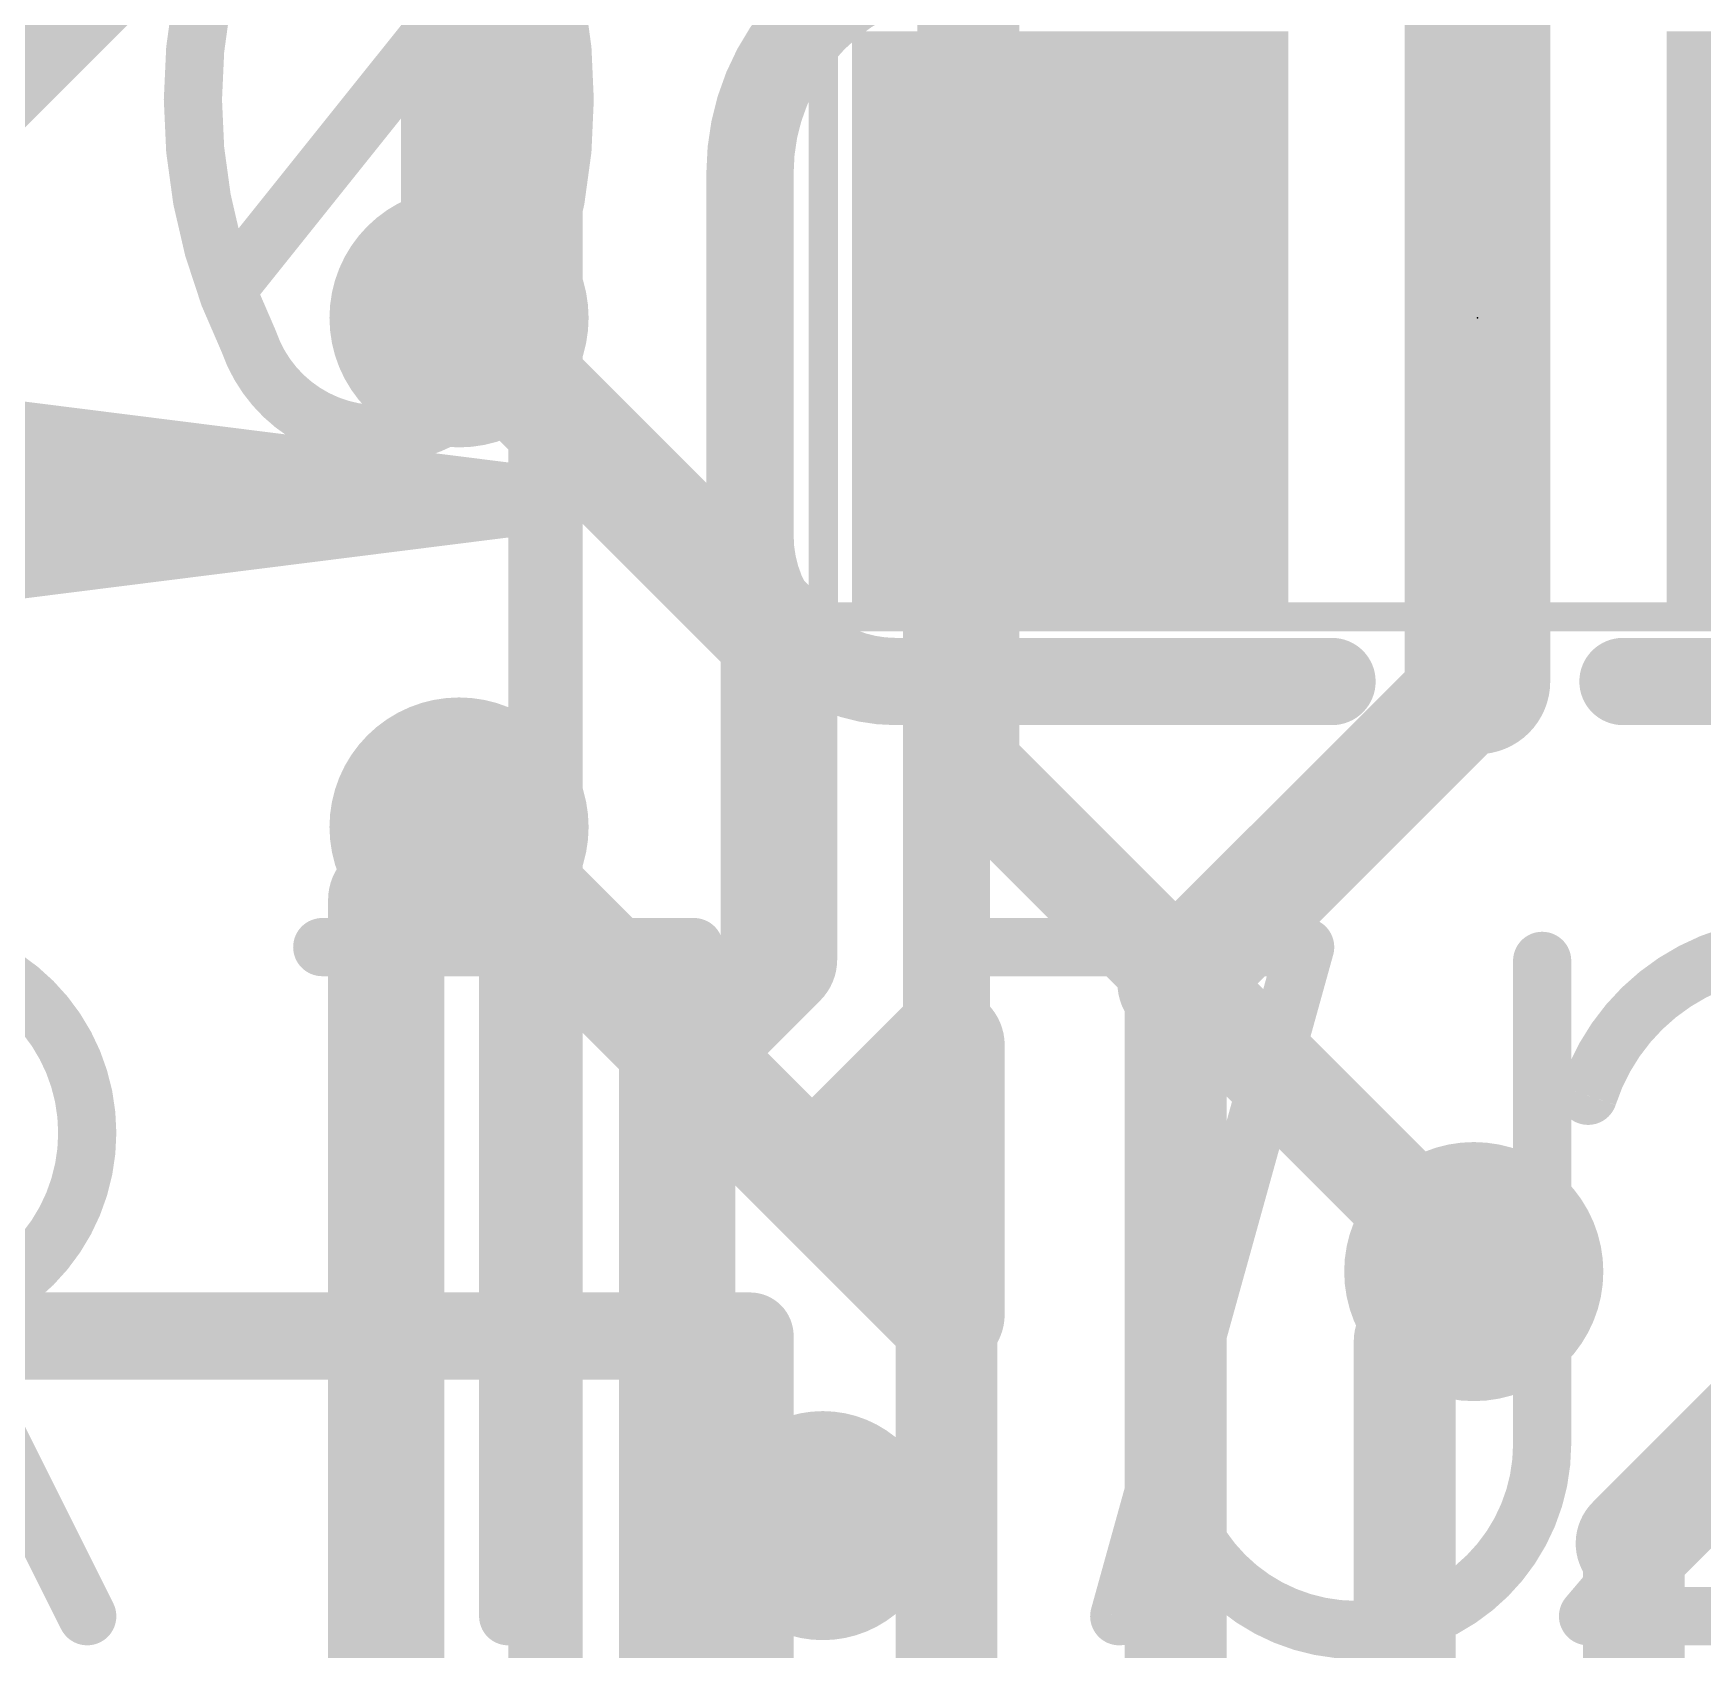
# Model space of a CAD drawing. Extents: x -5 to 103, y -6 to 58.
# Drawn here: x 15.386 to 18.3, y 26.122 to 28.945 of the extents above; entities that cross this region are included whole.
import ezdxf

# ---------------------------------------------------------------- set-up
doc = ezdxf.new("R2010")
doc.units = 0
for name, color, linetype in [('1', 12, 'CONTINUOUS'), ('16', 132, 'CONTINUOUS'), ('18', 110, 'CONTINUOUS'), ('21', 40, 'CONTINUOUS'), ('23', 53, 'CONTINUOUS'), ('25', 40, 'CONTINUOUS'), ('39', 12, 'CONTINUOUS'), ('51', 254, 'CONTINUOUS')]:
    doc.layers.add(name, color=color, linetype=linetype)

# ---------------------------------------------------------------- blocks, each defined once
blk = doc.blocks.new('RECT')
blk.add_solid([(-0.5, -0.5), (0.5, -0.5), (-0.5, 0.5), (0.5, 0.5)])
blk = doc.blocks.new('ROUNDV')
at = {"const_width": 0.5}
blk.add_lwpolyline([(0, -0.25, 1), (0, 0.25, 1), (0, -0.25)], format="xyb", dxfattribs=at)

msp = doc.modelspace()

# ---------------------------------------------------------------- linework, layer by layer
at = {"layer": '1'}
for points, const_width in [([(17.907, 27.813), (17.907, 30.3345)], 0.254), ([(14.92, 28.509), (16.23, 29.819)], 0.254), ([(16.83, 29.718), (16.129, 29.017)], 0.2032), ([(16.129, 29.017), (16.129, 28.448)], 0.2032), ([(17.1958, 28.448), (16.98, 28.2322)], 0.1524), ([(16.98, 28.2322), (16.98, 26.708)], 0.1524), ([(17.38, 27.286), (17.907, 27.813)], 0.2032), ([(16.129, 27.559), (16.764, 26.924)], 0.2032), ([(17.38, 25.53), (17.38, 27.286)], 0.1778), ([(16.764, 26.962), (16.98, 27.178)], 0.2032), ([(16.98, 26.708), (16.98, 27.178)], 0.2032), ([(16.764, 26.924), (16.764, 26.962)], 0.2032), ([(16.764, 26.924), (16.98, 26.708)], 0.2032), ([(18.18, 26.308), (18.796, 26.924)], 0.2032), ([(17.78, 26.6621), (17.9005, 26.7826)], 0.1778), ([(16.98, 25.53), (16.98, 26.708)], 0.1778), ([(16.637, 26.67), (11.43, 26.67)], 0.1524), ([(16.637, 25.019), (16.637, 26.67)], 0.1524), ([(17.78, 25.53), (17.78, 26.6621)], 0.1778), ([(18.18, 25.53), (18.18, 26.308)], 0.1778)]:
    msp.add_lwpolyline(points, dxfattribs=dict(at, const_width=const_width))
for points, const_width in [([(16.0931, 29.0529, 1), (16.1649, 28.9811)], 0.1016), ([(17.2227, 28.4211, 1), (17.1689, 28.4749)], 0.0762), ([(16.0782, 28.448, 1), (16.1798, 28.448)], 0.1016), ([(17.0181, 28.2322, 1), (16.9419, 28.2322)], 0.0762), ([(16.9531, 28.2591, 1), (17.0069, 28.2053)], 0.0762), ([(17.9429, 27.7771, 1), (17.8711, 27.8489)], 0.1016), ([(17.8435, 27.813, 1), (17.9705, 27.813)], 0.127), ([(16.1649, 27.5949, 1), (16.0931, 27.5231)], 0.1016), ([(17.3441, 27.3219, 1), (17.4159, 27.2501)], 0.1016), ([(17.4245, 27.286, 1), (17.3356, 27.286)], 0.0889), ([(17.0308, 27.178, 1), (16.9292, 27.178)], 0.1016), ([(17.0159, 27.1421, 1), (16.9441, 27.2139)], 0.1016), ([(16.8148, 26.962, 1), (16.7132, 26.962)], 0.1016), ([(16.7281, 26.9979, 1), (16.7999, 26.9261)], 0.1016), ([(16.7999, 26.9599, 1), (16.7281, 26.8881)], 0.1016), ([(16.7281, 26.8881, 1), (16.7999, 26.9599)], 0.1016), ([(16.7132, 26.924, 1), (16.8148, 26.924)], 0.1016), ([(17.9319, 26.7511, 1), (17.8691, 26.814)], 0.0889), ([(17.0245, 26.708, 1), (16.9355, 26.708)], 0.0889), ([(16.9441, 26.6721, 1), (17.0159, 26.7439)], 0.1016), ([(16.9292, 26.708, 1), (17.0308, 26.708)], 0.1016), ([(16.6751, 26.67, 1), (16.5989, 26.67)], 0.0762), ([(16.637, 26.6319, 1), (16.637, 26.7081)], 0.0762), ([(16.9419, 26.708, 1), (17.0181, 26.708)], 0.0762), ([(17.8245, 26.6621, 1), (17.7355, 26.6621)], 0.0889), ([(17.7486, 26.6935, 1), (17.8114, 26.6306)], 0.0889), ([(18.1441, 26.3439, 1), (18.2159, 26.2721)], 0.1016), ([(18.2245, 26.308, 1), (18.1355, 26.308)], 0.0889)]:
    msp.add_lwpolyline(points, format="xyb", dxfattribs=dict(at, const_width=const_width))
at = {"layer": '16'}
for points, const_width in [([(17.018, 27.6651), (17.018, 30.48)], 0.1778), ([(16.129, 28.448), (16.6876, 27.8894)], 0.2032), ([(16.6876, 27.8894), (16.6876, 27.3276)], 0.2032), ([(17.9005, 26.7826), (17.018, 27.6651)], 0.1778), ([(16.002, 27.432), (16.129, 27.559)], 0.2032), ([(16.002, 27.432), (16.002, 22.479)], 0.2032), ([(16.6876, 27.3276), (16.51, 27.15)], 0.2032), ([(16.51, 27.15), (16.51, 22.987)], 0.2032)]:
    msp.add_lwpolyline(points, dxfattribs=dict(at, const_width=const_width))
for points, const_width in [([(16.1649, 28.4839, 1), (16.0931, 28.4121)], 0.1016), ([(16.7384, 27.8894, 1), (16.6368, 27.8894)], 0.1016), ([(16.6517, 27.8535, 1), (16.7235, 27.9253)], 0.1016), ([(17.0494, 27.6965, 1), (16.9866, 27.6336)], 0.0889), ([(16.9735, 27.6651, 1), (17.0625, 27.6651)], 0.0889), ([(16.1649, 27.5231, 1), (16.0931, 27.5949)], 0.1016), ([(16.0528, 27.432, 1), (15.9512, 27.432)], 0.1016), ([(15.9661, 27.4679, 1), (16.0379, 27.3961)], 0.1016), ([(16.7235, 27.2917, 1), (16.6517, 27.3635)], 0.1016), ([(16.6368, 27.3276, 1), (16.7384, 27.3276)], 0.1016), ([(16.5608, 27.15, 1), (16.4592, 27.15)], 0.1016), ([(16.4741, 27.1859, 1), (16.5459, 27.1141)], 0.1016), ([(17.8691, 26.7511, 1), (17.9319, 26.814)], 0.0889)]:
    msp.add_lwpolyline(points, format="xyb", dxfattribs=dict(at, const_width=const_width))
at = {"layer": '21'}
for points, const_width in [([(17.018, 29.083, 0.4142), (16.637, 28.702)], 0.1524), ([(16.6751, 28.702, 1), (16.5989, 28.702)], 0.0762), ([(16.5989, 28.702, 1), (16.6751, 28.702)], 0.0762), ([(16.637, 28.067, 0.4142), (16.891, 27.813)], 0.1524), ([(16.6751, 28.067, 1), (16.5989, 28.067)], 0.0762), ([(16.5989, 28.067, 1), (16.6751, 28.067)], 0.0762), ([(16.891, 27.8511, 1), (16.891, 27.7749)], 0.0762), ([(16.891, 27.7749, 1), (16.891, 27.8511)], 0.0762), ([(17.653, 27.7749, 1), (17.653, 27.8511)], 0.0762), ([(18.161, 27.8511, 1), (18.161, 27.7749)], 0.0762), ([(16.764, 26.239, 1), (16.764, 26.439, 1), (16.764, 26.239)], 0.2)]:
    msp.add_lwpolyline(points, format="xyb", dxfattribs=dict(at, const_width=const_width))
at = {"layer": '21', "const_width": 0.1524}
for points in [[(16.637, 28.702), (16.637, 28.067)], [(16.891, 27.813), (17.653, 27.813)], [(18.161, 27.813), (18.923, 27.813)]]:
    msp.add_lwpolyline(points, dxfattribs=at)
at = {"layer": '23'}
msp.add_point((17.907, 28.448), dxfattribs=at)
at = {"layer": '25'}
for points, const_width in [([(15.7618, 29.2509, 0.1139), (15.6644, 28.829)], 0.1016), ([(16.3135, 28.829, 0.1139), (16.2162, 29.2509)], 0.1016), ([(15.6644, 28.829, 0.1139), (15.7618, 28.4071)], 0.1016), ([(15.6898, 28.829, 1), (15.639, 28.829)], 0.0508), ([(16.2162, 28.4071, 0.1139), (16.3135, 28.829)], 0.1016), ([(16.3389, 28.829, 1), (16.2881, 28.829)], 0.0508), ([(15.639, 28.829, 1), (15.6898, 28.829)], 0.0508), ([(16.2881, 28.829, 1), (16.3389, 28.829)], 0.0508), ([(15.7095, 28.5203, 1), (15.7492, 28.4886)], 0.0508), ([(15.7618, 28.4071, 0.3205), (15.989, 28.2448)], 0.1016), ([(15.7858, 28.4153, 1), (15.7378, 28.3988)], 0.0508), ([(15.739, 28.3959, 1), (15.7846, 28.4182)], 0.0508), ([(15.989, 28.2448, 0.3205), (16.2162, 28.4071)], 0.1016), ([(16.1933, 28.4182, 1), (16.239, 28.3959)], 0.0508), ([(16.2402, 28.3988, 1), (16.1921, 28.4153)], 0.0508), ([(15.989, 28.2702, 1), (15.989, 28.2194)], 0.0508), ([(15.989, 28.2194, 1), (15.989, 28.2702)], 0.0508), ([(17.3962, 27.3252, 1), (17.3454, 27.3252)], 0.0508), ([(18.0453, 27.3252, 1), (17.9945, 27.3252)], 0.0508), ([(17.3708, 26.4814, 1), (18.0199, 26.4814)], 0.1016), ([(17.3962, 26.4814, 1), (17.3454, 26.4814)], 0.0508), ([(18.0453, 26.4814, 1), (17.9945, 26.4814)], 0.0508), ([(17.3454, 26.4814, 1), (17.3962, 26.4814)], 0.0508), ([(17.9945, 26.4814, 1), (18.0453, 26.4814)], 0.0508)]:
    msp.add_lwpolyline(points, format="xyb", dxfattribs=dict(at, const_width=const_width))
at = {"layer": '25', "const_width": 0.1016}
for points in [[(15.7293, 28.5044), (16.2486, 29.1536)], [(17.3708, 27.3252), (17.3708, 26.4814)], [(18.0199, 26.4814), (18.0199, 27.3252)]]:
    msp.add_lwpolyline(points, dxfattribs=at)
at = {"layer": '39', "const_width": 0.0508}
for points in [[(16.765, 27.9258), (16.765, 28.9702)], [(19.049, 27.9258), (16.765, 27.9258)]]:
    msp.add_lwpolyline(points, dxfattribs=at)
at = {"layer": '39', "const_width": 0.0254}
for points in [[(16.765, 27.9385, 1), (16.765, 27.9131)], [(16.7523, 27.9258, 1), (16.7777, 27.9258)]]:
    msp.add_lwpolyline(points, format="xyb", dxfattribs=at)
at = {"layer": '51'}
for points, const_width in [([(16.28, 25.63), (16.28, 30.08)], 0.13), ([(16.215, 28.13), (13.68, 28.4492)], 0.13), ([(16.215, 28.13), (13.68, 28.39)], 0.13), ([(16.215, 28.13), (13.68, 28.26)], 0.13), ([(16.215, 28.13), (11.08, 28.13)], 0.13), ([(13.68, 27.8108), (16.215, 28.13)], 0.13), ([(13.68, 28), (16.215, 28.13)], 0.13), ([(13.68, 27.87), (16.215, 28.13)], 0.13), ([(15.8902, 27.3492), (16.5393, 27.3492)], 0.1016), ([(16.2148, 26.1808), (16.2148, 27.3492)], 0.1016), ([(16.957, 27.2194), (16.957, 27.3492)], 0.1016), ([(16.957, 27.3492), (17.6061, 27.3492)], 0.1016), ([(17.6061, 27.3492), (17.2816, 26.1808)], 0.1016), ([(18.6518, 26.8299), (18.1, 26.1808)], 0.1016), ([(15.4799, 26.1808), (15.2203, 26.7001)], 0.1016), ([(18.1, 26.1808), (18.7491, 26.1808)], 0.1016)]:
    msp.add_lwpolyline(points, dxfattribs=dict(at, const_width=const_width))
for points, const_width in [([(16.2191, 28.0978, 1), (16.2109, 28.1622)], 0.065), ([(16.2109, 28.0978, 1), (16.2191, 28.1622)], 0.065), ([(16.2183, 28.0977, 1), (16.2117, 28.1623)], 0.065), ([(16.2117, 28.0977, 1), (16.2183, 28.1623)], 0.065), ([(16.2133, 28.0975, 1), (16.2167, 28.1625)], 0.065), ([(16.2167, 28.0975, 1), (16.2133, 28.1625)], 0.065), ([(16.215, 28.0975, 1), (16.215, 28.1625)], 0.065), ([(15.1554, 26.7001, 1), (15.1554, 27.3492)], 0.1016), ([(15.8902, 27.3746, 1), (15.8902, 27.3238)], 0.0508), ([(16.2402, 27.3492, 1), (16.1894, 27.3492)], 0.0508), ([(16.5393, 27.3238, 1), (16.5393, 27.3746)], 0.0508), ([(16.9824, 27.3492, 1), (16.9316, 27.3492)], 0.0508), ([(16.957, 27.3746, 1), (16.957, 27.3238)], 0.0508), ([(17.6306, 27.3424, 1), (17.5817, 27.356)], 0.0508), ([(17.6061, 27.3238, 1), (17.6061, 27.3746)], 0.0508), ([(18.457, 27.3492, 0.3252), (18.1, 27.0896)], 0.1016), ([(16.9316, 27.2194, 1), (16.9824, 27.2194)], 0.0508), ([(18.0759, 27.0974, 1), (18.1242, 27.0817)], 0.0508), ([(18.1, 26.2062, 1), (18.1, 26.1554)], 0.0508), ([(15.4572, 26.1694, 1), (15.5026, 26.1922)], 0.0508), ([(16.1894, 26.1808, 1), (16.2402, 26.1808)], 0.0508), ([(17.2571, 26.1876, 1), (17.3061, 26.174)], 0.0508), ([(18.0807, 26.1973, 1), (18.1194, 26.1643)], 0.0508)]:
    msp.add_lwpolyline(points, format="xyb", dxfattribs=dict(at, const_width=const_width))

# ---------------------------------------------------------------- block references
at = {"layer": '1', "xscale": 0.762, "yscale": 1.0008, "rotation": 180}
for p in [(17.1958, 28.448), (18.6182, 28.448)]:
    msp.add_blockref('RECT', p, dxfattribs=at)
at = {"layer": '18', "xscale": 0.4524, "yscale": 0.4524}
for p in [(16.129, 28.448), (16.129, 28.448), (16.129, 27.559), (16.129, 27.559), (17.9005, 26.7826), (17.9005, 26.7826)]:
    msp.add_blockref('ROUNDV', p, dxfattribs=at)

doc.saveas('drawing.dxf')
